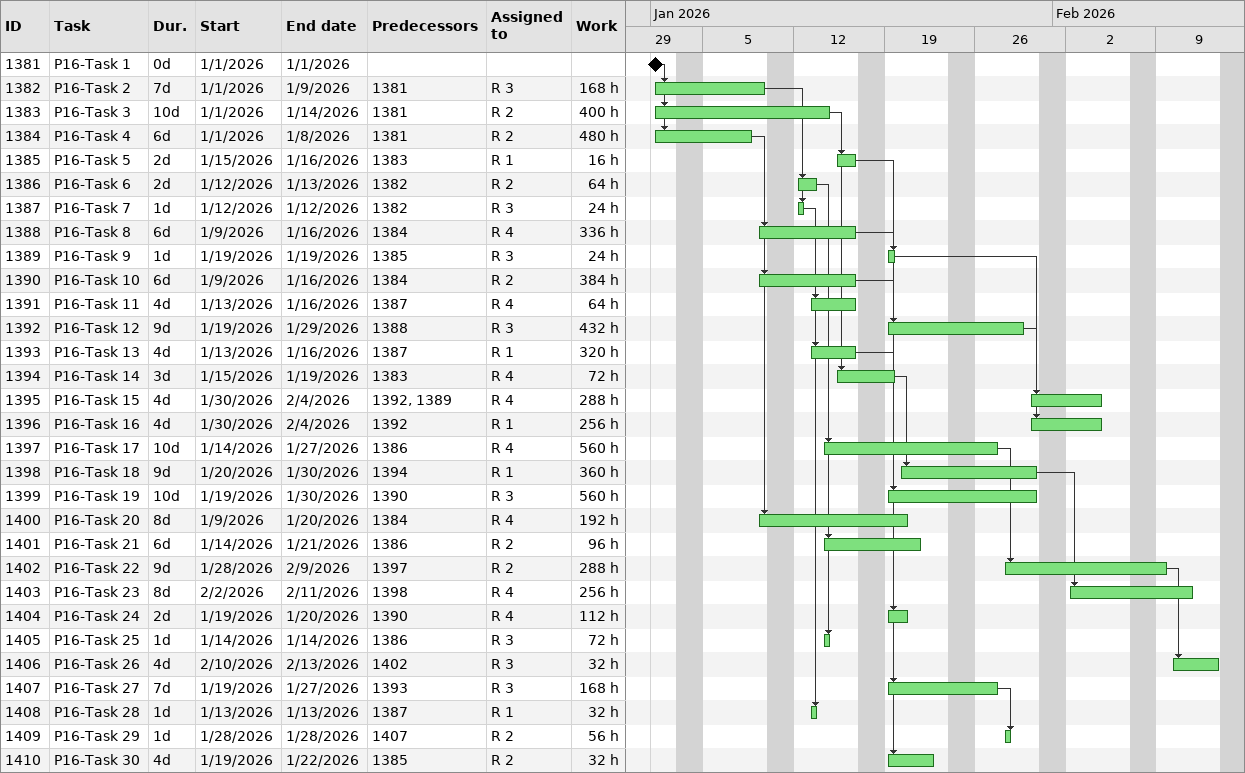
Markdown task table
| ID | Task | Duration | Start | Finish | Predecessors | Resources | Work (h) |
|---|---|---|---|---|---|---|---|
| 1381 | P16-Task 1 | 0d | 2026-01-01 | 2026-01-01 |  |  |  |
| 1382 | P16-Task 2 | 7d | 2026-01-01 | 2026-01-09 | 1381 | R 3 | 168 |
| 1383 | P16-Task 3 | 10d | 2026-01-01 | 2026-01-14 | 1381 | R 2 | 400 |
| 1384 | P16-Task 4 | 6d | 2026-01-01 | 2026-01-08 | 1381 | R 2 | 480 |
| 1385 | P16-Task 5 | 2d | 2026-01-15 | 2026-01-16 | 1383 | R 1 | 16 |
| 1386 | P16-Task 6 | 2d | 2026-01-12 | 2026-01-13 | 1382 | R 2 | 64 |
| 1387 | P16-Task 7 | 1d | 2026-01-12 | 2026-01-12 | 1382 | R 3 | 24 |
| 1388 | P16-Task 8 | 6d | 2026-01-09 | 2026-01-16 | 1384 | R 4 | 336 |
| 1389 | P16-Task 9 | 1d | 2026-01-19 | 2026-01-19 | 1385 | R 3 | 24 |
| 1390 | P16-Task 10 | 6d | 2026-01-09 | 2026-01-16 | 1384 | R 2 | 384 |
| 1391 | P16-Task 11 | 4d | 2026-01-13 | 2026-01-16 | 1387 | R 4 | 64 |
| 1392 | P16-Task 12 | 9d | 2026-01-19 | 2026-01-29 | 1388 | R 3 | 432 |
| 1393 | P16-Task 13 | 4d | 2026-01-13 | 2026-01-16 | 1387 | R 1 | 320 |
| 1394 | P16-Task 14 | 3d | 2026-01-15 | 2026-01-19 | 1383 | R 4 | 72 |
| 1395 | P16-Task 15 | 4d | 2026-01-30 | 2026-02-04 | 1392, 1389 | R 4 | 288 |
| 1396 | P16-Task 16 | 4d | 2026-01-30 | 2026-02-04 | 1392 | R 1 | 256 |
| 1397 | P16-Task 17 | 10d | 2026-01-14 | 2026-01-27 | 1386 | R 4 | 560 |
| 1398 | P16-Task 18 | 9d | 2026-01-20 | 2026-01-30 | 1394 | R 1 | 360 |
| 1399 | P16-Task 19 | 10d | 2026-01-19 | 2026-01-30 | 1390 | R 3 | 560 |
| 1400 | P16-Task 20 | 8d | 2026-01-09 | 2026-01-20 | 1384 | R 4 | 192 |
| 1401 | P16-Task 21 | 6d | 2026-01-14 | 2026-01-21 | 1386 | R 2 | 96 |
| 1402 | P16-Task 22 | 9d | 2026-01-28 | 2026-02-09 | 1397 | R 2 | 288 |
| 1403 | P16-Task 23 | 8d | 2026-02-02 | 2026-02-11 | 1398 | R 4 | 256 |
| 1404 | P16-Task 24 | 2d | 2026-01-19 | 2026-01-20 | 1390 | R 4 | 112 |
| 1405 | P16-Task 25 | 1d | 2026-01-14 | 2026-01-14 | 1386 | R 3 | 72 |
| 1406 | P16-Task 26 | 4d | 2026-02-10 | 2026-02-13 | 1402 | R 3 | 32 |
| 1407 | P16-Task 27 | 7d | 2026-01-19 | 2026-01-27 | 1393 | R 3 | 168 |
| 1408 | P16-Task 28 | 1d | 2026-01-13 | 2026-01-13 | 1387 | R 1 | 32 |
| 1409 | P16-Task 29 | 1d | 2026-01-28 | 2026-01-28 | 1407 | R 2 | 56 |
| 1410 | P16-Task 30 | 4d | 2026-01-19 | 2026-01-22 | 1385 | R 2 | 32 |
